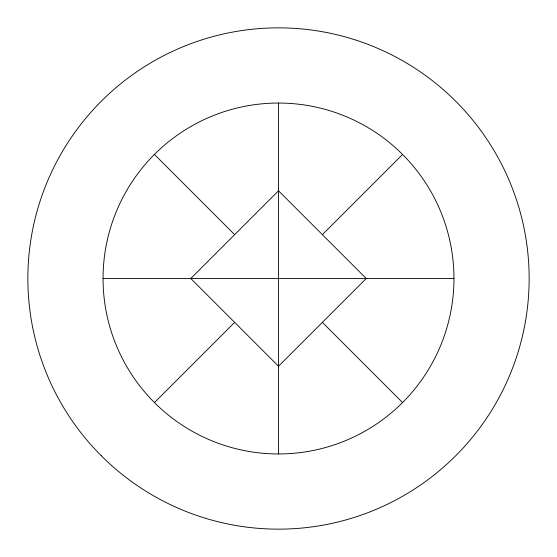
<?xml version="1.0" encoding="UTF-8"?>
<svg xmlns="http://www.w3.org/2000/svg" width="557" height="557" viewBox="0 0 557 557"><rect width="100%" height="100%" fill="white"/><g stroke="black" fill="none" stroke-linecap="round" stroke-linejoin="round"><path stroke-width="0.84" d="M154.435 402.565A175.455 175.455 0 0 0 447.974 323.909A175.455 175.455 0 0 0 233.091 109.026A175.455 175.455 0 0 0 154.435 402.565L234.636 322.364M322.364 234.636L402.565 154.435M103.045 278.5L453.955 278.5M154.435 154.435L234.636 234.636M322.364 322.364L402.565 402.565M278.5 103.045L278.5 453.955M278.5 190.773L190.773 278.5L278.5 366.228L366.228 278.5L278.5 190.773M101.263 455.737A250.65 250.65 0 0 0 520.607 343.37A250.65 250.65 0 0 0 213.63 36.393A250.65 250.65 0 0 0 101.263 455.737"/></g></svg>
